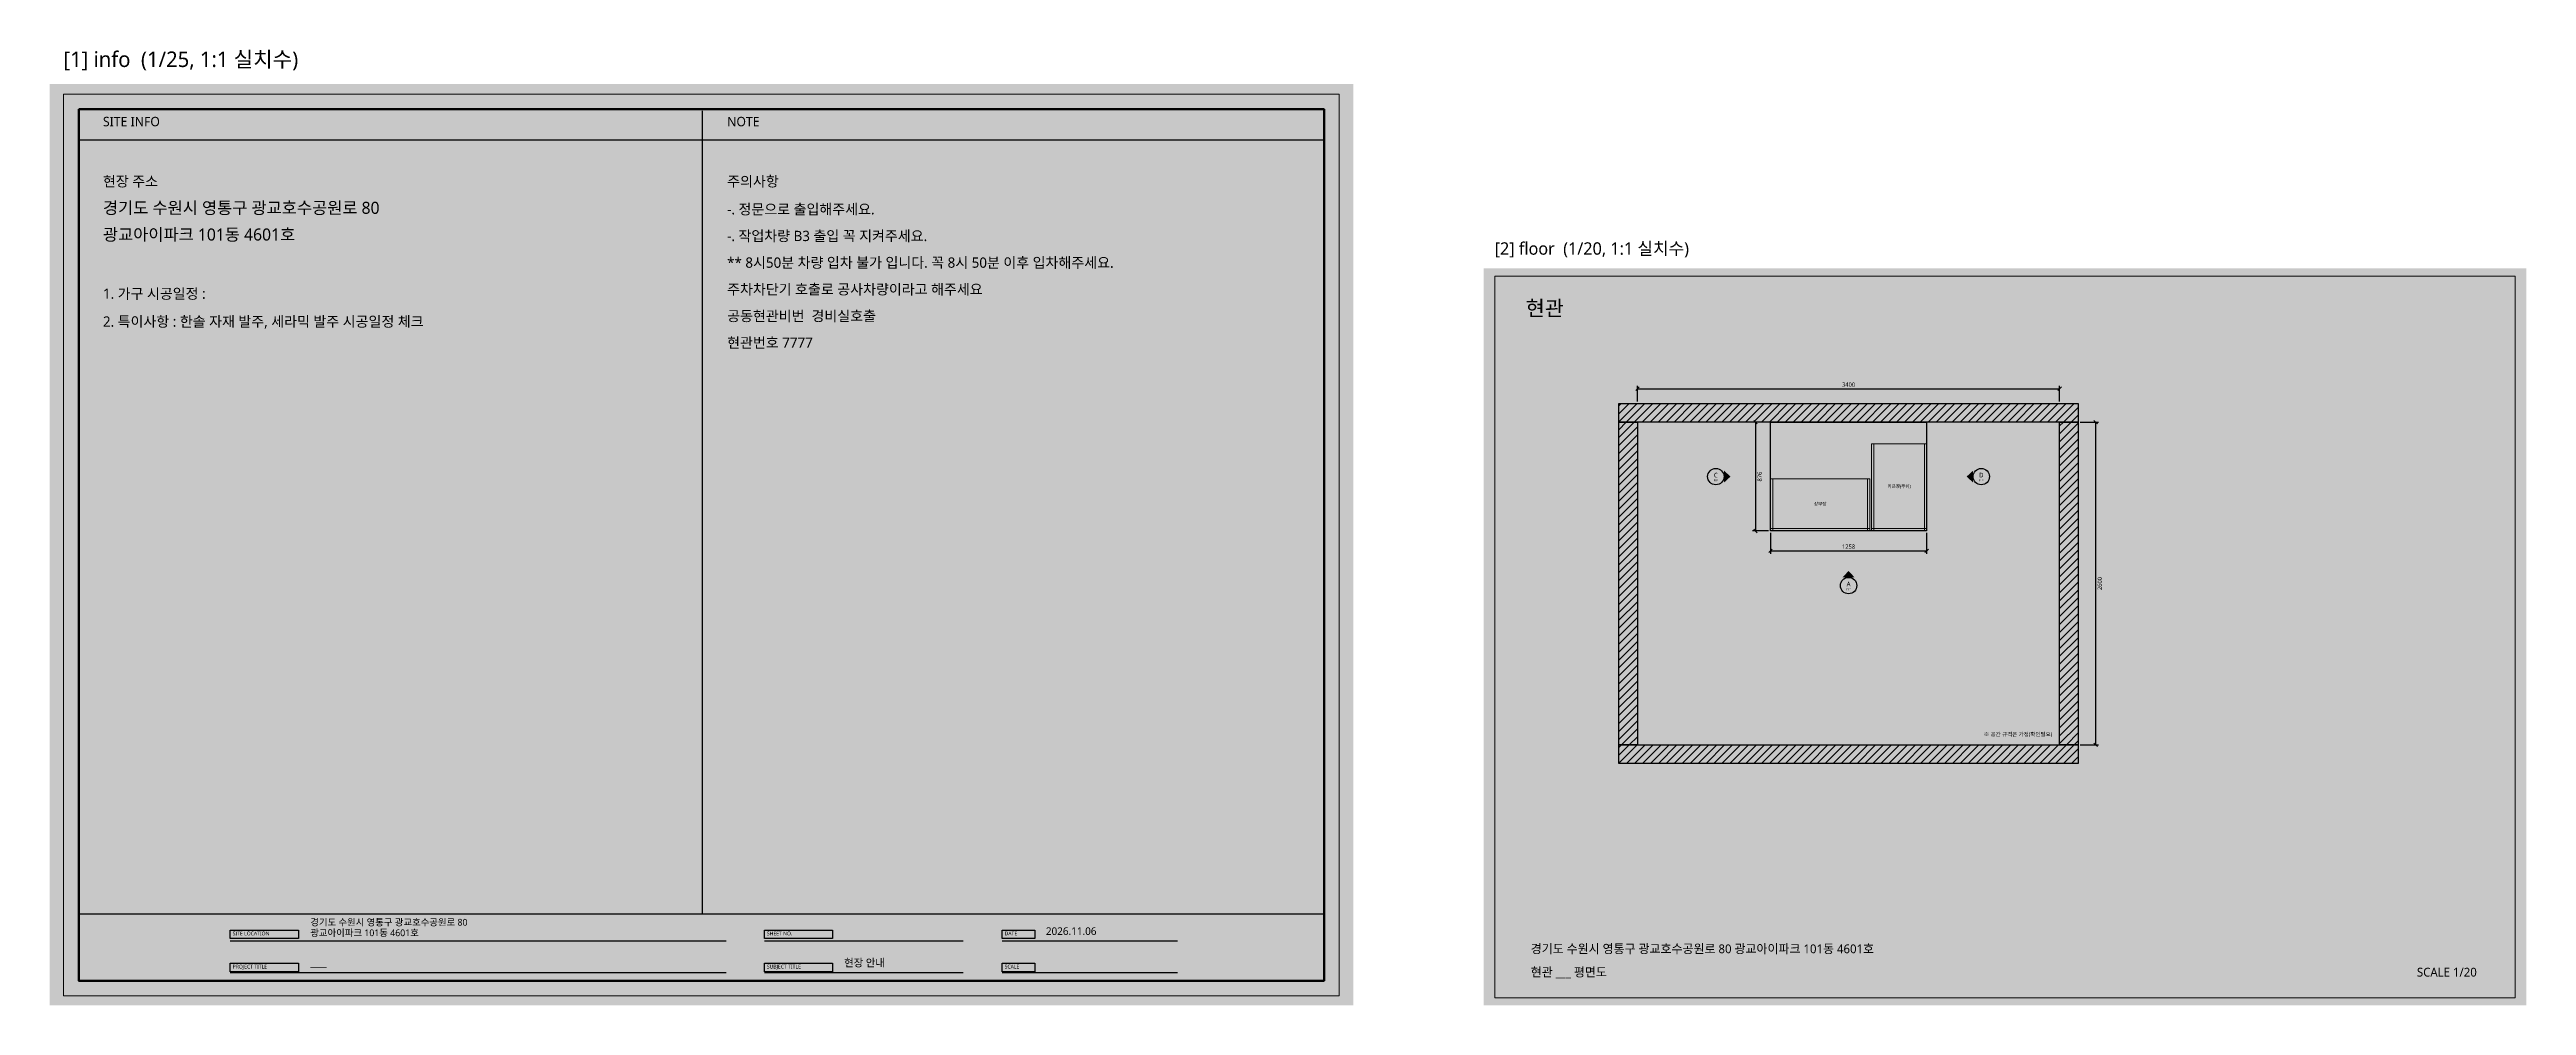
# Model space of a CAD drawing. Header units: millimetres. Extents: x 0 to 65730, y 0 to 12326.
# Drawn here: x 0 to 19950, y 0 to 7704 of the extents above; entities that cross this region are included whole.
import ezdxf
from ezdxf.enums import TextEntityAlignment as Align

# ---------------------------------------------------------------- set-up
doc = ezdxf.new("R2010")
doc.units = ezdxf.units.MM
doc.header["$LTSCALE"] = 25
doc.layers.add('BG', color=7, linetype='Continuous', lineweight=0)
for name, color, linetype, lineweight, true_color in [('DIM', 7, 'Continuous', 13, 0x969696), ('FRAME', 7, 'Continuous', 100, 0x000000), ('NOTE_BLUE', 7, 'Continuous', 9, 0x0000ff), ('NOTE_RED', 7, 'Continuous', 25, 0xde0038), ('OUTLINE', 7, 'Continuous', 25, 0x000000), ('TEXT', 7, 'Continuous', 13, 0x000000), ('THIN', 7, 'Continuous', 5, 0x6e6e6e)]:
    doc.layers.add(name, color=color, linetype=linetype, lineweight=lineweight, true_color=true_color)
doc.layers.add('SHEET_FRAME_INFO', color=8, linetype='Continuous')
doc.styles.add('MALGUN', font='malgun.ttf')
doc.dimstyles.new('KAB', dxfattribs={"dimscale": 25, "dimtxt": 1.73, "dimasz": 0, "dimexe": 1.2, "dimexo": 0.8, "dimgap": 0.8, "dimtad": 1, "dimdec": 0, "dimtxsty": 'MALGUN', "dimtsz": 0.7, "dimcen": 2.5, "dimclrd": 256, "dimclre": 256, "dimclrt": 256, "dimazin": 3, "dimtfac": 1, "dimtmove": 0, "dimatfit": 3})

# ---------------------------------------------------------------- blocks, each defined once
blk = doc.blocks.new('FRAME_SHEET1')
at = {"layer": 'FRAME', "true_color": 0x555555}
h = blk.add_hatch(color=7, dxfattribs=at)
h.dxf.hatch_style = 1
h.paths.add_polyline_path([(1455, 607.5), (2005, 607.5), (2005, 540), (1455, 540)])
h = blk.add_hatch(color=7, dxfattribs=at)
h.dxf.hatch_style = 1
h.paths.add_polyline_path([(5757.5, 607.5), (6307.5, 607.5), (6307.5, 540), (5757.5, 540)])
h = blk.add_hatch(color=7, dxfattribs=at)
h.dxf.hatch_style = 1
h.paths.add_polyline_path([(7672.5, 607.5), (7935, 607.5), (7935, 540), (7672.5, 540)])
h = blk.add_hatch(color=7, dxfattribs=at)
h.dxf.hatch_style = 1
h.paths.add_polyline_path([(1455, 340), (2005, 340), (2005, 272.5), (1455, 272.5)])
h = blk.add_hatch(color=7, dxfattribs=at)
h.dxf.hatch_style = 1
h.paths.add_polyline_path([(5757.5, 340), (6307.5, 340), (6307.5, 272.5), (5757.5, 272.5)])
h = blk.add_hatch(color=7, dxfattribs=at)
h.dxf.hatch_style = 1
h.paths.add_polyline_path([(7672.5, 340), (7935, 340), (7935, 272.5), (7672.5, 272.5)])
at = {"layer": 'FRAME', "lineweight": 25, "true_color": 0x000000}
for p, q in [((5257.5, 7210), (5257.5, 737.5)), ((235, 6975), (10265, 6975)), ((235, 737.5), (10265, 737.5))]:
    blk.add_line(p, q, dxfattribs=at)
at = {"layer": 'FRAME', "lineweight": 13, "true_color": 0x000000}
blk.add_lwpolyline([(112.5, 7345), (10387.5, 7345), (10387.5, 77.5), (112.5, 77.5)], close=True, dxfattribs=at)
at = {"layer": 'FRAME', "lineweight": 100, "true_color": 0x000000}
blk.add_lwpolyline([(235, 7222.5), (10265, 7222.5), (10265, 200), (235, 200)], close=True, dxfattribs=at)
at = {"layer": 'OUTLINE', "lineweight": 25, "true_color": 0x000000}
for p, q in [((1455, 520), (5450, 520)), ((5757.5, 520), (7357.5, 520)), ((7672.5, 520), (9085, 520)), ((1455, 265), (5450, 265)), ((5757.5, 265), (7357.5, 265)), ((7672.5, 265), (9085, 265))]:
    blk.add_line(p, q, dxfattribs=at)
for points in [[(1455, 607.5), (2005, 607.5), (2005, 540), (1455, 540)], [(5757.5, 607.5), (6307.5, 607.5), (6307.5, 540), (5757.5, 540)], [(7672.5, 607.5), (7935, 607.5), (7935, 540), (7672.5, 540)], [(1455, 340), (2005, 340), (2005, 272.5), (1455, 272.5)], [(5757.5, 340), (6307.5, 340), (6307.5, 272.5), (5757.5, 272.5)], [(7672.5, 340), (7935, 340), (7935, 272.5), (7672.5, 272.5)]]:
    blk.add_lwpolyline(points, close=True, dxfattribs=at)
at = {"layer": 'NOTE_BLUE', "true_color": 0x0000ff, "style": 'MALGUN'}
for s, p in [('현장 주소', (430, 6575)), ('주의사항', (5457.5, 6575))]:
    blk.add_text(s, height=82.8, dxfattribs=at).set_placement(p, align=Align.BOTTOM_LEFT)
at = {"layer": 'NOTE_RED', "true_color": 0xde0038, "style": 'MALGUN'}
blk.add_text('** 8시50분 차량 입차 불가 입니다. 꼭 8시 50분 이후 입차해주세요.', height=82.8, dxfattribs=at).set_placement((5457.5, 5920), align=Align.BOTTOM_LEFT)
at = {"layer": 'TEXT', "true_color": 0x000000, "style": 'MALGUN'}
for s, height, p in [('SITE INFO', 75.6, (430, 7062.5)), ('NOTE', 75.6, (5457.5, 7062.5)), ('경기도 수원시 영통구 광교호수공원로 80', 97.2, (430, 6350)), ('-. 정문으로 출입해주세요.', 82.8, (5457.5, 6350)), ('광교아이파크 101동 4601호', 97.2, (430, 6135)), ('-. 작업차량 B3 출입 꼭 지켜주세요.', 82.8, (5457.5, 6135)), ('1. 가구 시공일정 : ', 82.8, (430, 5670)), ('주차차단기 호출로 공사차량이라고 해주세요', 82.8, (5457.5, 5705)), ('공동현관비번  경비실호출', 82.8, (5457.5, 5490)), ('2. 특이사항 : 한솔 자재 발주, 세라믹 발주 시공일정 체크', 82.8, (430, 5445)), ('현관번호 7777', 82.8, (5457.5, 5275)), ('광교아이파크 101동 4601호', 54, (2100, 542.5)), ('경기도 수원시 영통구 광교호수공원로 80', 54, (2100, 627.5)), ('2026.11.06', 61.2, (8025, 550)), ('___', 75.6, (2100, 295)), ('현장 안내', 61.2, (6400, 295))]:
    blk.add_text(s, height=height, dxfattribs=at).set_placement(p, align=Align.BOTTOM_LEFT)
at = {"layer": 'TEXT', "true_color": 0xffffff, "style": 'MALGUN'}
for s, p in [('SITE LOCATION', (1475, 556.25)), ('SHEET NO.', (5777.5, 556.25)), ('DATE', (7692.5, 556.25)), ('PROJECT TITLE', (1475, 288.75)), ('SUBJECT TITLE', (5777.5, 288.75)), ('SCALE', (7692.5, 288.75))]:
    blk.add_text(s, height=30.6, dxfattribs=at).set_placement(p, align=Align.BOTTOM_LEFT)
blk = doc.blocks.new('FRAME_SHEET2')
at = {"layer": 'FRAME', "lineweight": 13, "true_color": 0x000000}
blk.add_lwpolyline([(90, 5876), (8310, 5876), (8310, 62), (90, 62)], close=True, dxfattribs=at)
at = {"layer": 'TEXT', "true_color": 0x000000, "style": 'MALGUN'}
for s, height, p in [('현관', 122.4, (340, 5520)), ('경기도 수원시 영통구 광교호수공원로 80 광교아이파크 101동 4601호', 70.56, (380, 400)), ('현관 ___ 평면도', 70.6, (380, 212))]:
    blk.add_text(s, height=height, dxfattribs=at).set_placement(p, align=Align.BOTTOM_LEFT)
blk.add_text('SCALE 1/20', height=70.6, dxfattribs=at).set_placement((8000, 212), align=Align.BOTTOM_RIGHT)
blk = doc.blocks.new('VIEW_PLAN_S2')
at = {"layer": 'OUTLINE', "true_color": 0x000000}
h = blk.add_hatch(color=7, dxfattribs=at)
h.dxf.hatch_style = 1
h.paths.add_polyline_path([(1937, 4310), (1937, 4214), (1989, 4262)])
h = blk.add_hatch(color=7, dxfattribs=at)
h.dxf.hatch_style = 1
h.paths.add_polyline_path([(3943, 4310), (3943, 4214), (3891, 4262)])
h = blk.add_hatch(color=7, dxfattribs=at)
h.dxf.hatch_style = 1
h.paths.add_polyline_path([(2892, 3450), (2988, 3450), (2940, 3502)])
at = {"layer": 'THIN', "lineweight": 5, "true_color": 0xa5a5a5}
h = blk.add_hatch(dxfattribs=at)
h.set_pattern_fill('ANSI31', scale=14.2535)
h.paths.add_polyline_path([(1090, 4850), (4790, 4850), (4790, 4700), (1090, 4700)])
h = blk.add_hatch(dxfattribs=at)
h.set_pattern_fill('ANSI31', scale=14.2535)
h.paths.add_polyline_path([(1090, 4700), (1240, 4700), (1240, 2100), (1090, 2100)])
h = blk.add_hatch(dxfattribs=at)
h.set_pattern_fill('ANSI31', scale=14.2535)
h.paths.add_polyline_path([(4640, 4700), (4790, 4700), (4790, 2100), (4640, 2100)])
h = blk.add_hatch(dxfattribs=at)
h.set_pattern_fill('ANSI31', scale=14.2535)
h.paths.add_polyline_path([(1090, 2100), (4790, 2100), (4790, 1950), (1090, 1950)])
at = {"layer": 'OUTLINE', "lineweight": 25, "true_color": 0x000000}
for points in [[(1090, 4850), (4790, 4850), (4790, 4700), (1090, 4700)], [(1090, 4700), (1240, 4700), (1240, 2100), (1090, 2100)], [(2311, 4700), (3569, 4700), (3569, 3824), (2311, 3824)], [(4640, 4700), (4790, 4700), (4790, 2100), (4640, 2100)], [(1090, 2100), (4790, 2100), (4790, 1950), (1090, 1950)]]:
    blk.add_lwpolyline(points, close=True, dxfattribs=at)
for centre in [(1871, 4262), (4009, 4262), (2940, 3384)]:
    blk.add_circle(centre, 66, dxfattribs=at)
at = {"layer": 'THIN', "lineweight": 5, "true_color": 0x6e6e6e}
for p, q in [((2311, 3844), (3111, 3844)), ((3126, 3844), (3569, 3844))]:
    blk.add_line(p, q, dxfattribs=at)
for points in [[(3126, 4527), (3569, 4527), (3569, 3824), (3126, 3824)], [(3126, 4527), (3144, 4527), (3144, 3824), (3126, 3824)], [(3551, 4527), (3569, 4527), (3569, 3824), (3551, 3824)], [(2311, 4244), (3111, 4244), (3111, 3824), (2311, 3824)], [(2311, 4244), (2329, 4244), (2329, 3824), (2311, 3824)], [(3093, 4244), (3111, 4244), (3111, 3824), (3093, 3824)]]:
    blk.add_lwpolyline(points, close=True, dxfattribs=at)
at = {"layer": 'NOTE_RED', "true_color": 0xde0038, "style": 'MALGUN'}
blk.add_text('※ 공간 규격은 가정(확인필요)', height=31.68, dxfattribs=at).set_placement((4580, 2160), align=Align.BOTTOM_RIGHT)
at = {"layer": 'TEXT', "true_color": 0x000000, "style": 'MALGUN'}
for s, height, p in [('ELE', 15.84, (1871, 4218)), ('C', 37.4, (1871, 4244)), ('ELE', 15.84, (4009, 4218)), ('D', 37.4, (4009, 4244)), ('A', 37.4, (2940, 3366)), ('ELE', 15.84, (2940, 3340))]:
    blk.add_text(s, height=height, dxfattribs=at).set_placement(p, align=Align.BOTTOM_CENTER)
at = {"layer": 'TEXT', "true_color": 0x5a5a5a, "style": 'MALGUN'}
for s, p in [('키큰장(푸쉬)', (3347.5, 4163.5)), ('상부장', (2711, 4022))]:
    blk.add_text(s, height=25.92, dxfattribs=at).set_placement(p, align=Align.BOTTOM_CENTER)
at = {"layer": 'DIM', "lineweight": 13, "true_color": 0x5a5a5a}
for base, p1, p2 in [((1240, 4970), (1240, 4850), (4640, 4850)), ((2311, 3664), (2311, 3824), (3569, 3824))]:
    blk.add_linear_dim(base=base, p1=p1, p2=p2, dimstyle='KAB', override={"dimscale": 20, "dimtxt": 1.728, "dimtsz": 0.7}, dxfattribs=at).render()
for base, p1, p2 in [((2191, 4700), (2311, 4700), (2311, 3824)), ((4930, 4700), (4790, 4700), (4790, 2100))]:
    blk.add_linear_dim(base=base, p1=p1, p2=p2, angle=90, dimstyle='KAB', override={"dimscale": 20, "dimtxt": 1.728, "dimtsz": 0.7}, dxfattribs=at).render()

msp = doc.modelspace()

# ---------------------------------------------------------------- hatches: boundary and pattern name
at = {"layer": 'BG', "true_color": 0xffffff}
h = msp.add_hatch(color=7, dxfattribs=at)
h.dxf.hatch_style = 1
h.paths.add_polyline_path([(0, 0), (10500, 0), (10500, 7425), (0, 7425)])
h = msp.add_hatch(color=7, dxfattribs=at)
h.dxf.hatch_style = 1
h.paths.add_polyline_path([(11550, 0), (19950, 0), (19950, 5940), (11550, 5940)])

# ---------------------------------------------------------------- block references
for name, p in [('FRAME_SHEET1', (0, 0)), ('FRAME_SHEET2', (11550, 0)), ('VIEW_PLAN_S2', (11550, 0))]:
    msp.add_blockref(name, p)

# ---------------------------------------------------------------- texts
at = {"layer": 'SHEET_FRAME_INFO', "style": 'MALGUN'}
for s, height, p in [('[1] info  (1/25, 1:1 실치수)', 125, (112, 7525)), ('[2] floor  (1/20, 1:1 실치수)', 100, (11640, 6020))]:
    msp.add_text(s, height=height, dxfattribs=at).set_placement(p, align=Align.BOTTOM_LEFT)

doc.saveas('drawing.dxf')
